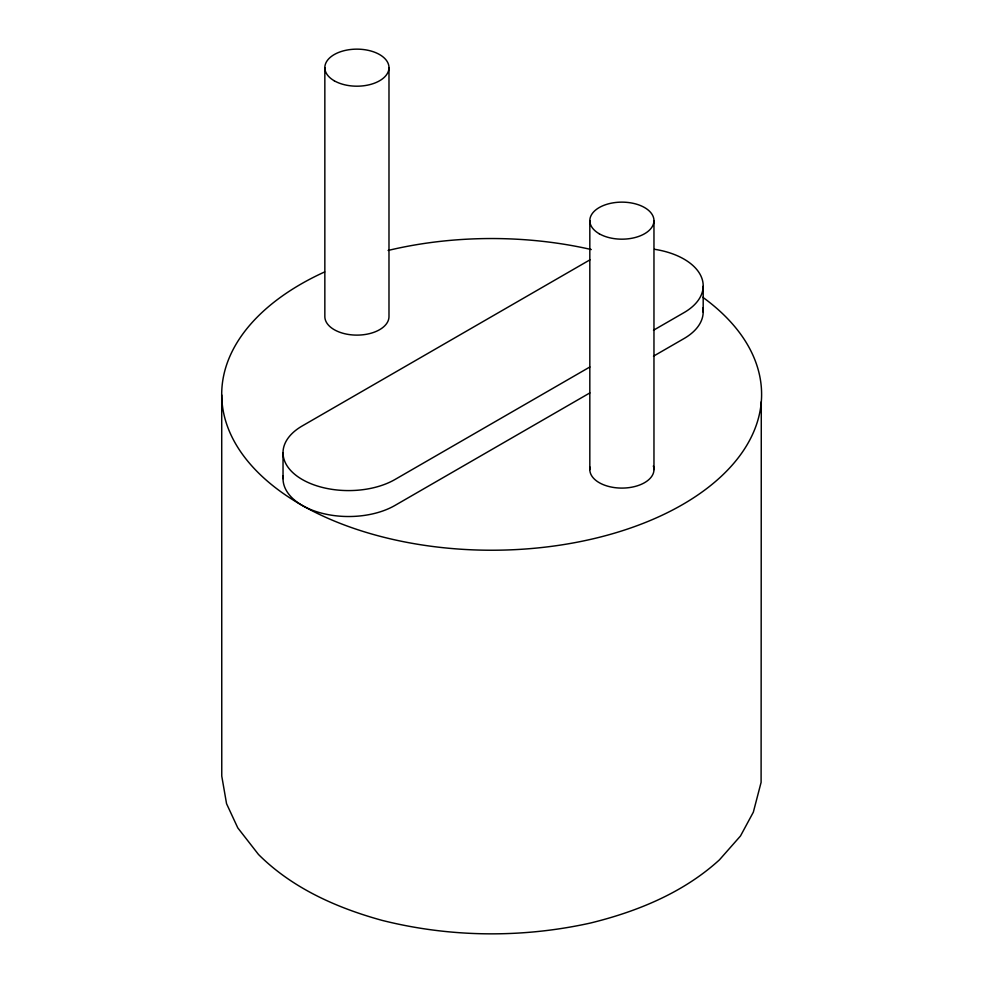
<?xml version="1.0" encoding="UTF-8"?>
<svg xmlns="http://www.w3.org/2000/svg" width="983" height="983" viewBox="0 0 983 983"><rect width="100%" height="100%" fill="white"/><g stroke="black" fill="none" stroke-linecap="round" stroke-linejoin="round"><path stroke-width="1.47" d="M761.284 401.752L761.1 782.37L753.334 812.179L740.494 835.968L719.47 859.818C683.603 892.564 637.684 911.388 591.041 922.89L590.058 923.123C522.17 938.114 450.988 937.463 383.468 920.715L382.387 920.457C336.923 907.973 292.234 888.202 258.468 854.448L237.788 827.883L226.557 803.701L221.765 776.103L221.716 394.982M589.911 259.868L302.236 425.946A65.578 37.858 0 0 0 302.236 479.495A65.578 37.858 0 0 0 394.994 479.495L589.861 366.991M653.486 330.251L683.984 312.643A65.578 37.858 0 0 0 654.58 249.301M589.861 392.917L394.994 505.422A65.578 37.858 0 0 1 321.281 513.077A65.578 37.858 0 0 1 283.215 475.833M653.486 356.178L683.984 338.582A65.578 37.858 0 0 0 702.857 308.011M703.189 286.262L703.189 312.189M653.965 220.659L653.965 469.579M589.825 220.659L589.825 469.579M388.985 67.667L388.985 316.6A32.07 18.517 0 0 1 356.915 335.117A32.07 18.517 0 0 1 324.845 316.6L324.845 67.667M283.03 452.721L283.03 478.66M702.882 297.345A269.944 155.842 0 0 1 659.36 516.505A269.944 155.842 0 0 1 279.848 491.009A269.944 155.842 0 0 1 324.673 271.935M388.101 250.456A269.944 155.842 0 0 1 591.262 249.535M653.351 465.967A32.07 18.517 0 0 1 622.952 488.084A32.07 18.517 0 0 1 590.095 467.171M334.232 80.766A32.07 18.517 0 0 0 387.892 72.459A32.07 18.517 0 0 0 348.609 49.777A32.07 18.517 0 0 0 334.232 80.766M599.212 233.745A32.07 18.517 0 0 0 652.872 225.451A32.07 18.517 0 0 0 613.589 202.768A32.07 18.517 0 0 0 599.212 233.745"/></g></svg>
